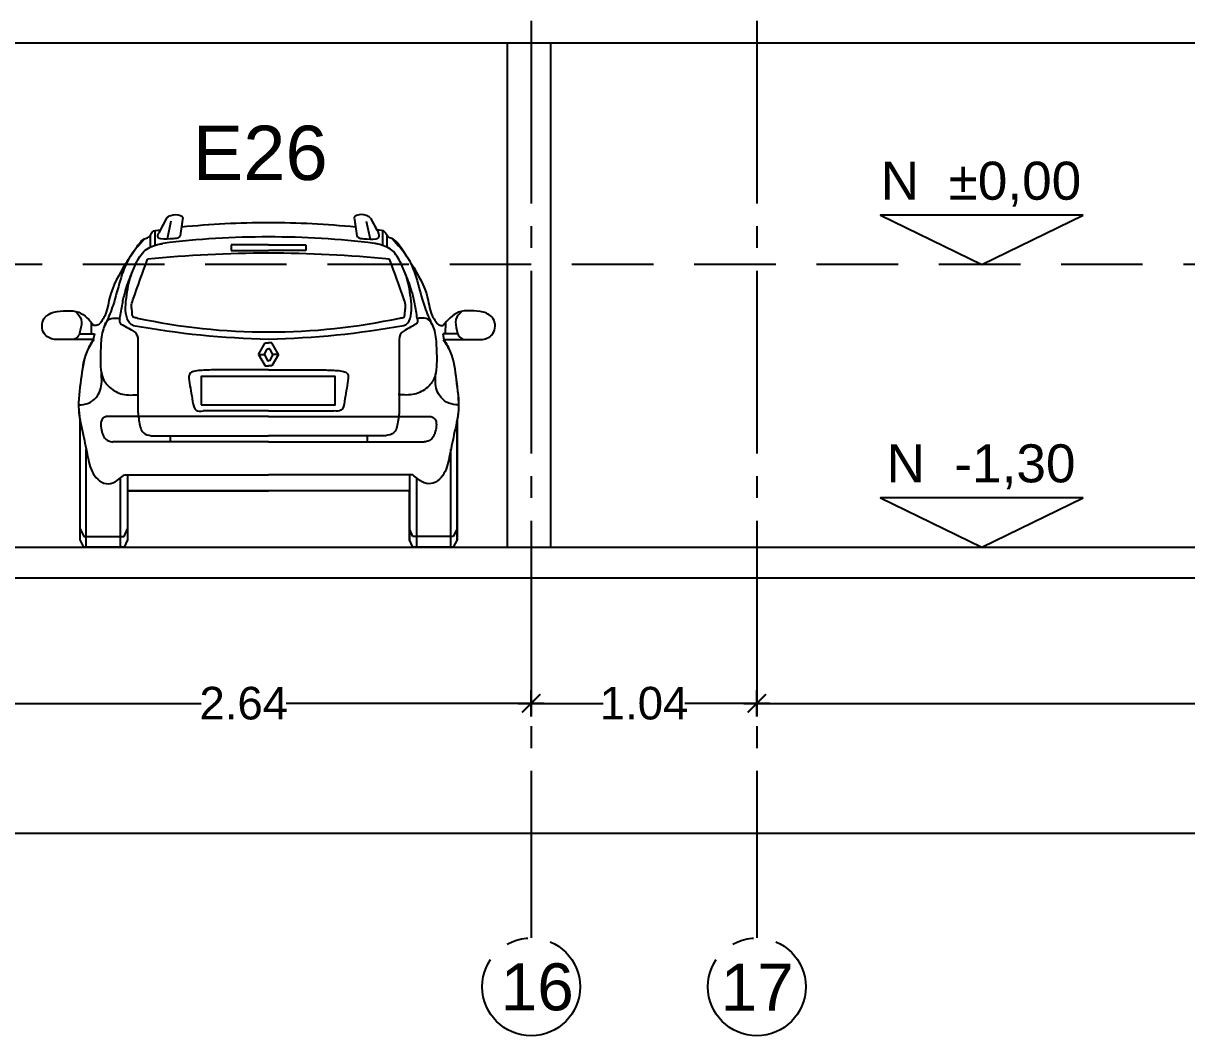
# Model space of a CAD drawing. Header units: millimetres. Extents: x 1217 to 2428, y 234 to 644.
# Drawn here: x 2084.71 to 2090.06, y 372.62 to 377.28 of the extents above; entities that cross this region are included whole.
import ezdxf

# ---------------------------------------------------------------- set-up
doc = ezdxf.new("R2010")
doc.units = ezdxf.units.MM
doc.linetypes.add('ACAD_ISO04W100', pattern=[30, 24, -3, 0, -3])
doc.linetypes.add('HIDDEN2', pattern=[0.1875, 0.125, -0.0625])
doc.layers.get('0').update_dxf_attribs({"lineweight": 5})
for name, color, linetype in [('0.1', 251, 'Continuous'), ('0.2', 2, 'Continuous'), ('0.3', 6, 'Continuous'), ('cortes', 30, 'Continuous'), ('COTAS', 252, 'Continuous'), ('Ejes', 8, 'Continuous'), ('Texto', 1, 'Continuous')]:
    doc.layers.add(name, color=color, linetype=linetype)
doc.styles.add('INTERARQ', font='arial.ttf')
doc.styles.get("Standard").update_dxf_attribs({"font": 'arial.ttf'})
doc.dimstyles.new('ESCALA_1-50', dxfattribs={"dimtxt": 0.15, "dimasz": 0.06, "dimexe": 0.18, "dimexo": 0.0625, "dimgap": 0, "dimtad": 0, "dimtih": 1, "dimtoh": 1, "dimzin": 0, "dimdsep": 46, "dimtxsty": 'INTERARQ', "dimblk": 'DIMTICK', "dimcen": 0, "dimse1": 1, "dimse2": 1, "dimclrd": 256, "dimclre": 1, "dimclrt": 2, "dimadec": 0, "dimazin": 0, "dimtfac": 4.5, "dimtofl": 0, "dimtmove": 2, "dimatfit": 3, "dimldrblk": 'DIMTICK', "dimfxl": 1, "dimtolj": 1, "dimtzin": 0, "dimarcsym": 0})

# ---------------------------------------------------------------- blocks, each defined once
blk = doc.blocks.new('DIMTICK')
at = {"color": 1}
for p, q in [((0, 1), (0, -1)), ((-1, 0), (1, 0))]:
    blk.add_line(p, q, dxfattribs=at)
at = {"color": 3, "const_width": 0.141}
blk.add_lwpolyline([(0.707, 0.707), (-0.707, -0.707)], dxfattribs=at)
blk = doc.blocks.new('*D1680')
at = {"layer": 'COTAS', "lineweight": -2, "ltscale": 3, "transparency": 16777216}
for p, q in [((2056.9657, 373.5549), (2075.7721, 373.5549)), ((2095.0557, 373.5549), (2076.2492, 373.5549))]:
    blk.add_line(p, q, dxfattribs=at)
at = {"layer": 'Defpoints', "color": 0, "ltscale": 3, "transparency": 16777216}
for p in [(2056.9057, 374.731, 0), (2095.1157, 374.731, 0), (2056.9057, 373.5549)]:
    blk.add_point(p, dxfattribs=at)
at = {"layer": 'COTAS', "lineweight": -2, "ltscale": 3, "transparency": 16777216, "xscale": 0.06, "yscale": 0.06, "zscale": 0.06, "rotation": 180}
blk.add_blockref('DIMTICK', (2056.9057, 373.5549), dxfattribs=at)
at = {"layer": 'COTAS', "lineweight": -2, "ltscale": 3, "transparency": 16777216, "xscale": 0.06, "yscale": 0.06, "zscale": 0.06}
blk.add_blockref('DIMTICK', (2095.1157, 373.5549), dxfattribs=at)
at = {"layer": 'COTAS', "color": 2, "ltscale": 3, "transparency": 16777216, "insert": (2076.0107, 373.5549), "char_height": 0.15, "attachment_point": 5, "style": 'INTERARQ'}
blk.add_mtext('\\A1;38.21', dxfattribs=at)
blk = doc.blocks.new('*D1683')
at = {"layer": '0.1', "lineweight": -2, "ltscale": 3, "transparency": 16777216}
for p, q in [((2087.1018, 374.1528), (2087.3734, 374.1528)), ((2088.0199, 374.1528), (2087.7483, 374.1528))]:
    blk.add_line(p, q, dxfattribs=at)
at = {"layer": 'Defpoints', "color": 0, "ltscale": 3, "transparency": 16777216}
for p in [(2087.0418, 375.8435), (2088.0799, 374.7332, 0), (2087.0418, 374.1528)]:
    blk.add_point(p, dxfattribs=at)
at = {"layer": '0.1', "lineweight": -2, "ltscale": 3, "transparency": 16777216, "xscale": 0.06, "yscale": 0.06, "zscale": 0.06, "rotation": 180}
blk.add_blockref('DIMTICK', (2087.0418, 374.1528), dxfattribs=at)
at = {"layer": '0.1', "lineweight": -2, "ltscale": 3, "transparency": 16777216, "xscale": 0.06, "yscale": 0.06, "zscale": 0.06}
blk.add_blockref('DIMTICK', (2088.0799, 374.1528), dxfattribs=at)
at = {"layer": '0.1', "color": 2, "ltscale": 3, "transparency": 16777216, "insert": (2087.5609, 374.1528), "char_height": 0.15, "attachment_point": 5, "style": 'INTERARQ'}
blk.add_mtext('\\A1;1.04', dxfattribs=at)
blk = doc.blocks.new('*D1684')
at = {"layer": '0.1', "lineweight": -2, "ltscale": 3, "transparency": 16777216}
for p, q in [((2084.4573, 374.1528), (2085.5238, 374.1528)), ((2086.9818, 374.1528), (2085.9154, 374.1528))]:
    blk.add_line(p, q, dxfattribs=at)
at = {"layer": 'Defpoints', "color": 0, "ltscale": 3, "transparency": 16777216}
for p in [(2087.0418, 375.091), (2084.3973, 374.871, 0), (2084.3973, 374.1528)]:
    blk.add_point(p, dxfattribs=at)
at = {"layer": '0.1', "lineweight": -2, "ltscale": 3, "transparency": 16777216, "xscale": 0.06, "yscale": 0.06, "zscale": 0.06, "rotation": 180}
blk.add_blockref('DIMTICK', (2084.3973, 374.1528), dxfattribs=at)
at = {"layer": '0.1', "lineweight": -2, "ltscale": 3, "transparency": 16777216, "xscale": 0.06, "yscale": 0.06, "zscale": 0.06}
blk.add_blockref('DIMTICK', (2087.0418, 374.1528), dxfattribs=at)
at = {"layer": '0.1', "color": 2, "ltscale": 3, "transparency": 16777216, "insert": (2085.7196, 374.1528), "char_height": 0.15, "attachment_point": 5, "style": 'INTERARQ'}
blk.add_mtext('\\A1;2.64', dxfattribs=at)
blk = doc.blocks.new('aut7')
at = {"layer": '0.1'}
for p, q in [((383849.4479, 7753100.1308, 0), (383849.4121, 7753100.0635, 0)), ((383849.4479, 7753100.1308, 0), (383849.4186, 7753100.0757, 0)), ((383849.4678, 7753100.1174, 0), (383849.4502, 7753100.0346, 0)), ((383849.5218, 7753100.1256, 0), (383849.511, 7753100.0499, 0)), ((383849.5218, 7753100.1256, 0), (383849.5167, 7753100.0898, 0)), ((383850.3126, 7753100.1256, 0), (383850.3234, 7753100.0499, 0)), ((383850.3126, 7753100.1256, 0), (383850.3177, 7753100.0898, 0)), ((383850.3666, 7753100.1174, 0), (383850.3842, 7753100.0346, 0)), ((383850.3865, 7753100.1308, 0), (383850.4223, 7753100.0635, 0)), ((383850.3865, 7753100.1308, 0), (383850.4158, 7753100.0757, 0)), ((383849.3729, 7753100.0525, 0), (383849.3729, 7753099.9979, 0)), ((383849.3934, 7753100.0742, 0), (383849.3934, 7753100.006, 0)), ((383850.441, 7753100.0742, 0), (383850.441, 7753100.006, 0)), ((383850.4615, 7753100.0525, 0), (383850.4615, 7753099.9979, 0)), ((383849.9172, 7753100.0083, 0), (383849.7451, 7753100.0083, 0)), ((383849.7451, 7753100.0083, 0), (383849.7451, 7753099.9818, 0)), ((383849.9172, 7753100.0083, 0), (383850.0893, 7753100.0083, 0)), ((383850.0893, 7753100.0083, 0), (383850.0893, 7753099.9818, 0)), ((383849.7451, 7753099.9818, 0), (383849.9172, 7753099.9818, 0)), ((383850.0893, 7753099.9818, 0), (383849.9172, 7753099.9818, 0)), ((383849.103, 7753099.5989, 0), (383849.1022, 7753099.6511, 0)), ((383850.7313, 7753099.5989, 0), (383850.7321, 7753099.6511, 0)), ((383849.1105, 7753099.5732, 0), (383848.9326, 7753099.5732, 0)), ((383849.1105, 7753099.5732, 0), (383848.9326, 7753099.5732, 0)), ((383849.0468, 7753099.5989, 0), (383849.1161, 7753099.5989, 0)), ((383849.1161, 7753099.5989, 0), (383849.1105, 7753099.5732, 0)), ((383849.3163, 7753099.5658, 0), (383849.3163, 7753099.2403, 0)), ((383849.8716, 7753099.5041, 0), (383849.9013, 7753099.5583, 0)), ((383849.9013, 7753099.5583, 0), (383849.9172, 7753099.5583, 0)), ((383849.933, 7753099.5583, 0), (383849.9172, 7753099.5583, 0)), ((383849.9628, 7753099.5041, 0), (383849.933, 7753099.5583, 0)), ((383850.5181, 7753099.5658, 0), (383850.5181, 7753099.2403, 0)), ((383850.7183, 7753099.5989, 0), (383850.7239, 7753099.5732, 0)), ((383850.7876, 7753099.5989, 0), (383850.7183, 7753099.5989, 0)), ((383850.7239, 7753099.5732, 0), (383850.9018, 7753099.5732, 0)), ((383850.7239, 7753099.5732, 0), (383850.9018, 7753099.5732, 0)), ((383849.8716, 7753099.5041, 0), (383849.9013, 7753099.4521, 0)), ((383849.8716, 7753099.5041, 0), (383849.8982, 7753099.5041, 0)), ((383849.8982, 7753099.5041, 0), (383849.9106, 7753099.5305, 0)), ((383849.8982, 7753099.5041, 0), (383849.9124, 7753099.4754, 0)), ((383849.9106, 7753099.5305, 0), (383849.9172, 7753099.5305, 0)), ((383849.9237, 7753099.5305, 0), (383849.9172, 7753099.5305, 0)), ((383849.9362, 7753099.5041, 0), (383849.922, 7753099.4754, 0)), ((383849.9362, 7753099.5041, 0), (383849.9237, 7753099.5305, 0)), ((383849.9628, 7753099.5041, 0), (383849.933, 7753099.4521, 0)), ((383849.9628, 7753099.5041, 0), (383849.9362, 7753099.5041, 0)), ((383849.9013, 7753099.4521, 0), (383849.9172, 7753099.4521, 0)), ((383849.9124, 7753099.4754, 0), (383849.9172, 7753099.4754, 0)), ((383849.922, 7753099.4754, 0), (383849.9172, 7753099.4754, 0)), ((383849.933, 7753099.4521, 0), (383849.9172, 7753099.4521, 0)), ((383849.9172, 7753099.4336, 0), (383849.672, 7753099.4336, 0)), ((383849.9172, 7753099.4336, 0), (383850.1624, 7753099.4336, 0)), ((383849.9172, 7753099.2447, 0), (383849.6163, 7753099.2447, 0)), ((383849.9172, 7753099.2447, 0), (383850.2181, 7753099.2447, 0)), ((383849.0502, 7753098.6521, 0), (383849.0502, 7753099.2013, 0)), ((383849.9172, 7753099.2192, 0), (383849.1743, 7753099.2192, 0)), ((383849.9172, 7753099.2192, 0), (383850.6601, 7753099.2192, 0)), ((383850.7842, 7753098.6521, 0), (383850.7842, 7753099.2013, 0)), ((383849.4166, 7753099.1295, 0), (383849.9172, 7753099.1295, 0)), ((383849.4643, 7753099.1287, 0), (383849.4643, 7753099.1025, 0)), ((383850.4178, 7753099.1295, 0), (383849.9172, 7753099.1295, 0)), ((383850.3701, 7753099.1287, 0), (383850.3701, 7753099.1025, 0)), ((383849.9172, 7753099.1025, 0), (383849.2008, 7753099.1025, 0)), ((383849.9172, 7753099.1025, 0), (383850.6336, 7753099.1025, 0)), ((383849.0783, 7753098.6177, 0), (383849.0783, 7753099.0683, 0)), ((383850.756, 7753098.6177, 0), (383850.756, 7753099.0683, 0)), ((383849.2357, 7753098.6177, 0), (383849.2357, 7753098.9362, 0)), ((383849.254, 7753098.9507, 0), (383849.9172, 7753098.9507, 0)), ((383849.2683, 7753098.9507, 0), (383849.2683, 7753098.652, 0)), ((383850.5803, 7753098.9507, 0), (383849.9172, 7753098.9507, 0)), ((383850.5661, 7753098.9507, 0), (383850.5661, 7753098.652, 0)), ((383850.5987, 7753098.6177, 0), (383850.5987, 7753098.9362, 0)), ((383849.2683, 7753098.8767, 0), (383849.9172, 7753098.8767, 0)), ((383850.5661, 7753098.8767, 0), (383849.9172, 7753098.8767, 0)), ((383849.0502, 7753098.7021, 0), (383849.0674, 7753098.6677, 0)), ((383849.2532, 7753098.6677, 0), (383849.2683, 7753098.702, 0)), ((383850.5812, 7753098.6677, 0), (383850.5661, 7753098.702, 0)), ((383850.7842, 7753098.7021, 0), (383850.767, 7753098.6677, 0)), ((383849.0674, 7753098.6677, 0), (383849.2532, 7753098.6677, 0)), ((383850.767, 7753098.6677, 0), (383850.5812, 7753098.6677, 0))]:
    blk.add_line(p, q, dxfattribs=at)
at = {"layer": '0.1', "elevation": 0}
blk.add_lwpolyline([(383850.3178, 7753100.0898, 0.025593), (383849.9172, 7753100.1098, 0.025593), (383849.5166, 7753100.0898)], format="xyb", dxfattribs=at)
blk.add_lwpolyline([(383849.6077, 7753099.2725), (383850.223, 7753099.2725), (383850.223, 7753099.4031), (383849.6077, 7753099.4031)], close=True, dxfattribs=at)
blk.add_lwpolyline([(383850.7842, 7753099.2015), (383850.7842, 7753098.6521), (383850.767, 7753098.6177), (383850.5812, 7753098.6177), (383850.5661, 7753098.652), (383850.5661, 7753098.8767), (383849.9172, 7753098.8767), (383849.2683, 7753098.8767), (383849.2683, 7753098.652), (383849.2532, 7753098.6177), (383849.0674, 7753098.6177), (383849.0502, 7753098.6521), (383849.0502, 7753099.2015)], dxfattribs=at)
at = {"layer": '0.1'}
for centre, radius, start, end in [((383849.9125, 7753096.1895, 0), 3.9203, 89.9315, 95.793), ((383849.9219, 7753096.1895, 0), 3.9203, 84.207, 90.0685), ((383849.9064, 7753096.2173, 0), 3.8276, 89.8385, 97.1418), ((383849.928, 7753096.2173, 0), 3.8276, 82.8582, 90.1615), ((383849.9135, 7753094.3276, 0), 5.6423, 89.9622, 95.6249), ((383849.9209, 7753094.3276, 0), 5.6423, 84.3751, 90.0378), ((383849.9172, 7753102.4846, 0), 2.8768, 257.8843, 270), ((383849.9172, 7753102.4846, 0), 2.8768, 270, 282.1157), ((383849.9971, 7753103.4781, 0), 3.9036, 259.6344, 268.8274), ((383849.8373, 7753103.4781, 0), 3.9036, 271.1726, 280.3656)]:
    blk.add_arc(centre, radius, start, end, dxfattribs=at)
for points in [[(383849.4479, 7753100.1308, 0), (383849.457, 7753100.1393, 0), (383849.4675, 7753100.1439, 0), (383849.5124, 7753100.1436, 0), (383849.522, 7753100.1374, 0), (383849.5218, 7753100.1256, 0)], [(383849.4479, 7753100.1308, 0), (383849.457, 7753100.1393, 0), (383849.4675, 7753100.1439, 0), (383849.5124, 7753100.1436, 0), (383849.522, 7753100.1374, 0), (383849.5218, 7753100.1256, 0)], [(383850.3865, 7753100.1308, 0), (383850.3774, 7753100.1393, 0), (383850.3669, 7753100.1439, 0), (383850.322, 7753100.1436, 0), (383850.3124, 7753100.1374, 0), (383850.3126, 7753100.1256, 0)], [(383850.3865, 7753100.1308, 0), (383850.3774, 7753100.1393, 0), (383850.3669, 7753100.1439, 0), (383850.322, 7753100.1436, 0), (383850.3124, 7753100.1374, 0), (383850.3126, 7753100.1256, 0)], [(383849.2605, 7753099.923, 0), (383849.3077, 7753099.9947, 0), (383849.3503, 7753100.0374, 0), (383849.3683, 7753100.0463, 0), (383849.3817, 7753100.0676, 0), (383849.4186, 7753100.0757, 0)], [(383849.2605, 7753099.923, 0), (383849.3077, 7753099.9947, 0), (383849.3503, 7753100.0374, 0), (383849.3683, 7753100.0463, 0), (383849.3817, 7753100.0676, 0), (383849.4186, 7753100.0757, 0)], [(383849.511, 7753100.0499, 0), (383849.5034, 7753100.0424, 0), (383849.4791, 7753100.0367, 0), (383849.4215, 7753100.0363, 0), (383849.4112, 7753100.0405, 0), (383849.4079, 7753100.0532, 0), (383849.4121, 7753100.0635, 0)], [(383850.3234, 7753100.0499, 0), (383850.3309, 7753100.0424, 0), (383850.3553, 7753100.0367, 0), (383850.4128, 7753100.0363, 0), (383850.4232, 7753100.0405, 0), (383850.4265, 7753100.0532, 0), (383850.4223, 7753100.0635, 0)], [(383850.5739, 7753099.923, 0), (383850.5267, 7753099.9947, 0), (383850.4841, 7753100.0374, 0), (383850.4661, 7753100.0463, 0), (383850.4527, 7753100.0676, 0), (383850.4158, 7753100.0757, 0)], [(383850.5739, 7753099.923, 0), (383850.5267, 7753099.9947, 0), (383850.4841, 7753100.0374, 0), (383850.4661, 7753100.0463, 0), (383850.4527, 7753100.0676, 0), (383850.4158, 7753100.0757, 0)], [(383849.3466, 7753100.0356, 0), (383849.2782, 7753099.9503, 0), (383849.2018, 7753099.7314, 0), (383849.1701, 7753099.6518, 0), (383849.1573, 7753099.6225, 0), (383849.1457, 7753099.5462, 0), (383849.1448, 7753099.4483, 0), (383849.1562, 7753099.3922, 0), (383849.1866, 7753099.353, 0), (383849.246, 7753099.3214, 0), (383849.3206, 7753099.3201, 0)], [(383850.4878, 7753100.0356, 0), (383850.5562, 7753099.9503, 0), (383850.6326, 7753099.7314, 0), (383850.6643, 7753099.6518, 0), (383850.6771, 7753099.6225, 0), (383850.6887, 7753099.5462, 0), (383850.6895, 7753099.4483, 0), (383850.6782, 7753099.3922, 0), (383850.6478, 7753099.353, 0), (383850.5884, 7753099.3214, 0), (383850.5137, 7753099.3201, 0)], [(383849.3134, 7753099.6719, 0), (383849.2951, 7753099.6758, 0), (383849.2894, 7753099.705, 0), (383849.2867, 7753099.7261, 0), (383849.2933, 7753099.755, 0), (383849.3604, 7753099.9428, 0)], [(383850.521, 7753099.6719, 0), (383850.5392, 7753099.6758, 0), (383850.545, 7753099.705, 0), (383850.5477, 7753099.7261, 0), (383850.5411, 7753099.755, 0), (383850.4739, 7753099.9428, 0)], [(383849.2605, 7753099.923, 0), (383849.1854, 7753099.7626, 0), (383849.1629, 7753099.6796, 0), (383849.1483, 7753099.6561, 0), (383849.1337, 7753099.6404, 0), (383849.1135, 7753099.6382, 0)], [(383849.2605, 7753099.923, 0), (383849.1854, 7753099.7626, 0), (383849.1629, 7753099.6796, 0), (383849.1483, 7753099.6561, 0), (383849.1337, 7753099.6404, 0), (383849.1135, 7753099.6382, 0)], [(383850.5739, 7753099.923, 0), (383850.649, 7753099.7626, 0), (383850.6715, 7753099.6796, 0), (383850.6861, 7753099.6561, 0), (383850.7007, 7753099.6404, 0), (383850.7209, 7753099.6382, 0)], [(383850.5739, 7753099.923, 0), (383850.649, 7753099.7626, 0), (383850.6715, 7753099.6796, 0), (383850.6861, 7753099.6561, 0), (383850.7007, 7753099.6404, 0), (383850.7209, 7753099.6382, 0)], [(383849.2331, 7753099.6704, 0), (383849.2448, 7753099.737, 0), (383849.2576, 7753099.7925, 0), (383849.2866, 7753099.8731, 0)], [(383850.6013, 7753099.6704, 0), (383850.5896, 7753099.737, 0), (383850.5767, 7753099.7925, 0), (383850.5478, 7753099.8731, 0)], [(383848.9326, 7753099.5732, 0), (383848.9062, 7753099.5817, 0), (383848.8849, 7753099.6004, 0), (383848.884, 7753099.6685, 0), (383848.9019, 7753099.6864, 0), (383848.93, 7753099.6991, 0), (383848.9879, 7753099.7051, 0), (383849.0441, 7753099.6983, 0), (383849.0815, 7753099.6728, 0), (383849.1135, 7753099.6382, 0)], [(383848.9326, 7753099.5732, 0), (383848.9062, 7753099.5817, 0), (383848.8849, 7753099.6004, 0), (383848.884, 7753099.6685, 0), (383848.9019, 7753099.6864, 0), (383848.93, 7753099.6991, 0), (383848.9879, 7753099.7051, 0), (383849.0441, 7753099.6983, 0), (383849.0815, 7753099.6728, 0), (383849.1135, 7753099.6382, 0)], [(383849.0278, 7753099.7028, 0), (383849.0552, 7753099.6651, 0), (383849.0508, 7753099.6146, 0), (383849.0421, 7753099.5894, 0), (383849.0215, 7753099.5732, 0)], [(383849.1642, 7753099.6424, 0), (383849.1847, 7753099.6666, 0), (383849.2203, 7753099.6712, 0), (383849.2331, 7753099.6704, 0)], [(383849.2331, 7753099.6704, 0), (383849.2329, 7753099.6509, 0), (383849.2555, 7753099.6352, 0), (383849.2885, 7753099.6161, 0), (383849.3059, 7753099.6031, 0), (383849.3146, 7753099.5849, 0), (383849.3163, 7753099.5658, 0)], [(383850.6013, 7753099.6704, 0), (383850.6015, 7753099.6509, 0), (383850.5789, 7753099.6352, 0), (383850.5459, 7753099.6161, 0), (383850.5285, 7753099.6031, 0), (383850.5198, 7753099.5849, 0), (383850.5181, 7753099.5658, 0)], [(383850.6702, 7753099.6424, 0), (383850.6497, 7753099.6666, 0), (383850.6141, 7753099.6712, 0), (383850.6013, 7753099.6704, 0)], [(383850.9018, 7753099.5732, 0), (383850.9282, 7753099.5817, 0), (383850.9495, 7753099.6004, 0), (383850.9503, 7753099.6685, 0), (383850.9325, 7753099.6864, 0), (383850.9044, 7753099.6991, 0), (383850.8465, 7753099.7051, 0), (383850.7903, 7753099.6983, 0), (383850.7528, 7753099.6728, 0), (383850.7209, 7753099.6382, 0)], [(383850.9018, 7753099.5732, 0), (383850.9282, 7753099.5817, 0), (383850.9495, 7753099.6004, 0), (383850.9503, 7753099.6685, 0), (383850.9325, 7753099.6864, 0), (383850.9044, 7753099.6991, 0), (383850.8465, 7753099.7051, 0), (383850.7903, 7753099.6983, 0), (383850.7528, 7753099.6728, 0), (383850.7209, 7753099.6382, 0)], [(383850.8066, 7753099.7028, 0), (383850.7792, 7753099.6651, 0), (383850.7836, 7753099.6146, 0), (383850.7923, 7753099.5894, 0), (383850.8129, 7753099.5732, 0)], [(383849.1135, 7753099.5732, 0), (383849.081, 7753099.5163, 0), (383849.0542, 7753099.3888, 0), (383849.0441, 7753099.2478, 0), (383849.0643, 7753099.1353, 0), (383849.0861, 7753099.0312, 0), (383849.1163, 7753098.9473, 0), (383849.1499, 7753098.9171, 0), (383849.1902, 7753098.9104, 0), (383849.2305, 7753098.9322, 0), (383849.254, 7753098.9507, 0)], [(383850.7209, 7753099.5732, 0), (383850.7533, 7753099.5163, 0), (383850.7802, 7753099.3888, 0), (383850.7903, 7753099.2478, 0), (383850.7701, 7753099.1353, 0), (383850.7483, 7753099.0312, 0), (383850.7181, 7753098.9473, 0), (383850.6845, 7753098.9171, 0), (383850.6442, 7753098.9104, 0), (383850.6039, 7753098.9322, 0), (383850.5803, 7753098.9507, 0)], [(383849.0433, 7753099.2725, 0), (383849.0885, 7753099.2799, 0), (383849.1238, 7753099.3068, 0), (383849.1432, 7753099.3401, 0), (383849.148, 7753099.4196, 0)], [(383849.672, 7753099.4336, 0), (383849.6017, 7753099.4306, 0), (383849.5724, 7753099.4263, 0), (383849.5548, 7753099.416, 0), (383849.5519, 7753099.3852, 0), (383849.568, 7753099.2886, 0), (383849.5841, 7753099.2476, 0), (383849.6163, 7753099.2447, 0)], [(383850.1624, 7753099.4336, 0), (383850.2327, 7753099.4306, 0), (383850.262, 7753099.4263, 0), (383850.2796, 7753099.416, 0), (383850.2825, 7753099.3852, 0), (383850.2664, 7753099.2886, 0), (383850.2503, 7753099.2476, 0), (383850.2181, 7753099.2447, 0)], [(383850.791, 7753099.2725, 0), (383850.7459, 7753099.2799, 0), (383850.7106, 7753099.3068, 0), (383850.6912, 7753099.3401, 0), (383850.6864, 7753099.4196, 0)], [(383849.3163, 7753099.2403, 0), (383849.3255, 7753099.1779, 0), (383849.3343, 7753099.1521, 0), (383849.4166, 7753099.1295, 0)], [(383850.5181, 7753099.2403, 0), (383850.5089, 7753099.1779, 0), (383850.5001, 7753099.1521, 0), (383850.4178, 7753099.1295, 0)]]:
    blk.add_spline(points, degree=3, dxfattribs=at)
for points, knots in [([(383849.2947, 7753099.6383, 0), (383849.2798, 7753099.6405, 0), (383849.262, 7753099.671, 0), (383849.2575, 7753099.7242, 0), (383849.2645, 7753099.7773, 0), (383849.2754, 7753099.8471, 0), (383849.3023, 7753099.9158, 0), (383849.343, 7753099.9896, 0), (383849.3965, 7753100.0083, 0), (383849.4252, 7753100.0142, 0), (383849.4305, 7753100.0152, 0)], [0, 0, 0, 0, 0.042606, 0.0923859, 0.1523141, 0.2073811, 0.3022424, 0.3770388, 0.4476693, 0.463704, 0.463704, 0.463704, 0.463704]), ([(383850.5397, 7753099.6383, 0), (383850.5546, 7753099.6405, 0), (383850.5724, 7753099.671, 0), (383850.5769, 7753099.7242, 0), (383850.5698, 7753099.7773, 0), (383850.559, 7753099.8471, 0), (383850.5321, 7753099.9158, 0), (383850.4914, 7753099.9896, 0), (383850.4379, 7753100.0083, 0), (383850.4092, 7753100.0142, 0), (383850.4038, 7753100.0152, 0)], [0, 0, 0, 0, 0.042606, 0.0923859, 0.1523141, 0.2073811, 0.3022424, 0.3770388, 0.4476693, 0.463704, 0.463704, 0.463704, 0.463704]), ([(383849.1105, 7753099.5732, 0), (383849.0998, 7753099.5546, 0), (383849.0672, 7753099.498, 0), (383849.0545, 7753099.3847, 0), (383849.0385, 7753099.2789, 0), (383849.0474, 7753099.2169, 0), (383849.0502, 7753099.2015, 0)], [0, 0, 0, 0, 0.0640653, 0.1944288, 0.3357799, 0.3826424, 0.3826424, 0.3826424, 0.3826424]), ([(383850.7239, 7753099.5732, 0), (383850.7346, 7753099.5546, 0), (383850.7672, 7753099.498, 0), (383850.7798, 7753099.3847, 0), (383850.7959, 7753099.2789, 0), (383850.787, 7753099.2169, 0), (383850.7842, 7753099.2015, 0)], [0, 0, 0, 0, 0.0640653, 0.1944288, 0.3357799, 0.3826424, 0.3826424, 0.3826424, 0.3826424]), ([(383849.1743, 7753099.2192, 0), (383849.1693, 7753099.2186, 0), (383849.1593, 7753099.2153, 0), (383849.1449, 7753099.1999, 0), (383849.145, 7753099.1722, 0), (383849.1507, 7753099.1449, 0), (383849.1611, 7753099.1205, 0), (383849.1791, 7753099.1051, 0), (383849.1938, 7753099.1034, 0), (383849.2008, 7753099.1025, 0)], [0.0148251, 0.0148251, 0.0148251, 0.0148251, 0.0299472, 0.0453318, 0.0747039, 0.1069598, 0.1304417, 0.1528701, 0.1738631, 0.1738631, 0.1738631, 0.1738631]), ([(383850.6601, 7753099.2192, 0), (383850.6651, 7753099.2186, 0), (383850.6751, 7753099.2153, 0), (383850.6895, 7753099.1999, 0), (383850.6894, 7753099.1722, 0), (383850.6836, 7753099.1449, 0), (383850.6733, 7753099.1205, 0), (383850.6552, 7753099.1051, 0), (383850.6406, 7753099.1034, 0), (383850.6336, 7753099.1025, 0)], [0.0148251, 0.0148251, 0.0148251, 0.0148251, 0.0299472, 0.0453318, 0.0747039, 0.1069598, 0.1304417, 0.1528701, 0.1738631, 0.1738631, 0.1738631, 0.1738631])]:
    blk.add_open_spline(points, degree=3, knots=knots, dxfattribs=at)
blk = doc.blocks.new('*D1768')
at = {"layer": '0.1', "lineweight": -2, "ltscale": 3, "transparency": 16777216}
for p, q in [((2088.1399, 374.1528), (2091.3535, 374.1528)), ((2094.9569, 374.1528), (2091.7433, 374.1528))]:
    blk.add_line(p, q, dxfattribs=at)
at = {"layer": 'Defpoints', "color": 0, "ltscale": 3, "transparency": 16777216}
for p in [(2088.0799, 374.7332, 0), (2095.0169, 374.731), (2095.0169, 374.1528)]:
    blk.add_point(p, dxfattribs=at)
at = {"layer": '0.1', "lineweight": -2, "ltscale": 3, "transparency": 16777216, "xscale": 0.06, "yscale": 0.06, "zscale": 0.06, "rotation": 180}
blk.add_blockref('DIMTICK', (2088.0799, 374.1528), dxfattribs=at)
at = {"layer": '0.1', "lineweight": -2, "ltscale": 3, "transparency": 16777216, "xscale": 0.06, "yscale": 0.06, "zscale": 0.06}
blk.add_blockref('DIMTICK', (2095.0169, 374.1528), dxfattribs=at)
at = {"layer": '0.1', "color": 2, "ltscale": 3, "transparency": 16777216, "insert": (2091.5484, 374.1528), "char_height": 0.15, "attachment_point": 5, "style": 'INTERARQ'}
blk.add_mtext('\\A1;6.94', dxfattribs=at)

msp = doc.modelspace()

# ---------------------------------------------------------------- linework, layer by layer
at = {"layer": '0.1', "ltscale": 3, "elevation": 0}
for points in [[(2086.93276, 374.87099), (2086.93276, 377.19099)], [(2087.13276, 374.87099), (2087.13276, 377.19099)]]:
    msp.add_lwpolyline(points, dxfattribs=at)
at = {"layer": '0.2', "linetype": 'HIDDEN2', "ltscale": 3, "elevation": 0}
msp.add_lwpolyline([(2094.91687, 376.17099), (2056.9075, 376.17099)], dxfattribs=at)
at = {"layer": '0.3', "ltscale": 3, "elevation": 0}
for points in [[(2089.58101, 376.3988), (2088.64903, 376.3988), (2089.11502, 376.17099), (2089.58101, 376.3988)], [(2089.58101, 375.0988), (2088.64903, 375.0988), (2089.11502, 374.87099), (2089.58101, 375.0988)]]:
    msp.add_lwpolyline(points, dxfattribs=at)
at = {"layer": 'cortes', "ltscale": 3}
for p, q in [((2059.47566, 374.87099, 0), (2094.91687, 374.87099, 0)), ((2056.90569, 374.73099, 0), (2095.11569, 374.73099, 0))]:
    msp.add_line(p, q, dxfattribs=at)
at = {"layer": 'cortes', "ltscale": 3, "elevation": 0}
msp.add_lwpolyline([(2065.37349, 377.19099), (2094.91687, 377.19099)], dxfattribs=at)
at = {"layer": 'Ejes', "linetype": 'ACAD_ISO04W100', "ltscale": 0.035, "elevation": 0}
for points in [[(2087.04185, 394.54247), (2087.04185, 373.07406)], [(2087.04185, 394.54247), (2087.04185, 373.07405)], [(2088.07987, 394.54247), (2088.07987, 373.07405)], [(2088.07988, 394.54247), (2088.07988, 373.07406)]]:
    msp.add_lwpolyline(points, dxfattribs=at)
at = {"layer": 'Ejes', "linetype": 'ACAD_ISO04W100', "ltscale": 0.035}
for centre in [(2087.04185, 372.84908, 0), (2087.04185, 372.84908, 0), (2088.07988, 372.84908, 0), (2088.07988, 372.84907, 0)]:
    msp.add_circle(centre, 0.22498, dxfattribs=at)

# ---------------------------------------------------------------- block references
at = {"layer": '0.1'}
msp.add_blockref('aut7', (-381764.08352, -7752723.7467, 0), dxfattribs=at)

# ---------------------------------------------------------------- texts
at = {"layer": 'Ejes', "char_height": 0.216, "width": 0.344369, "attachment_point": 5}
for s, insert in [('16', (2087.06986, 372.84734, 0)), ('17', (2088.08156, 372.84734, 0))]:
    msp.add_mtext(s, dxfattribs=dict(at, insert=insert))
at = {"layer": 'Texto', "attachment_point": 5}
for s, insert, char_height, width in [('E26', (2085.79501, 376.68318, 0), 0.25, 1.9772647), ('N  %%P0,00', (2089.11086, 376.54053, 0), 0.175, 1.1376057), ('N  -1,30', (2089.11086, 375.24053, 0), 0.175, 1.1376057)]:
    msp.add_mtext(s, dxfattribs=dict(at, insert=insert, char_height=char_height, width=width))

# ---------------------------------------------------------------- dimensions: what is measured, and where the dimension line sits
at = {"layer": '0.1', "ltscale": 3}
for base, p1, p2, picture, middle in [((2087.04185, 374.1528, 0), (2088.07988, 374.73325, 0), (2087.04185, 375.84352, 0), '*D1683', (2087.56086, 374.1528, 0)), ((2084.39731, 374.15279, 0), (2087.04185, 375.09099, 0), (2084.39731, 374.87099, 0), '*D1684', (2085.71958, 374.15279, 0)), ((2095.01688, 374.1528), (2088.07988, 374.73325, 0), (2095.01688, 374.73099), '*D1768', (2091.54838, 374.1528))]:
    dim = msp.add_linear_dim(base=base, p1=p1, p2=p2, angle=180, dimstyle='ESCALA_1-50', dxfattribs=at)
    dim.commit()
    dim.dimension.update_dxf_attribs({"geometry": picture, "text_midpoint": middle})
at = {"layer": 'COTAS', "ltscale": 3}
dim = msp.add_linear_dim(base=(2056.90569, 373.55488, 0), p1=(2095.11568, 374.73099, 0), p2=(2056.90569, 374.73099, 0), angle=180, dimstyle='ESCALA_1-50', dxfattribs=at)
dim.commit()
dim.dimension.update_dxf_attribs({"geometry": '*D1680', "text_midpoint": (2076.01069, 373.55488, 0)})

doc.saveas('drawing.dxf')
